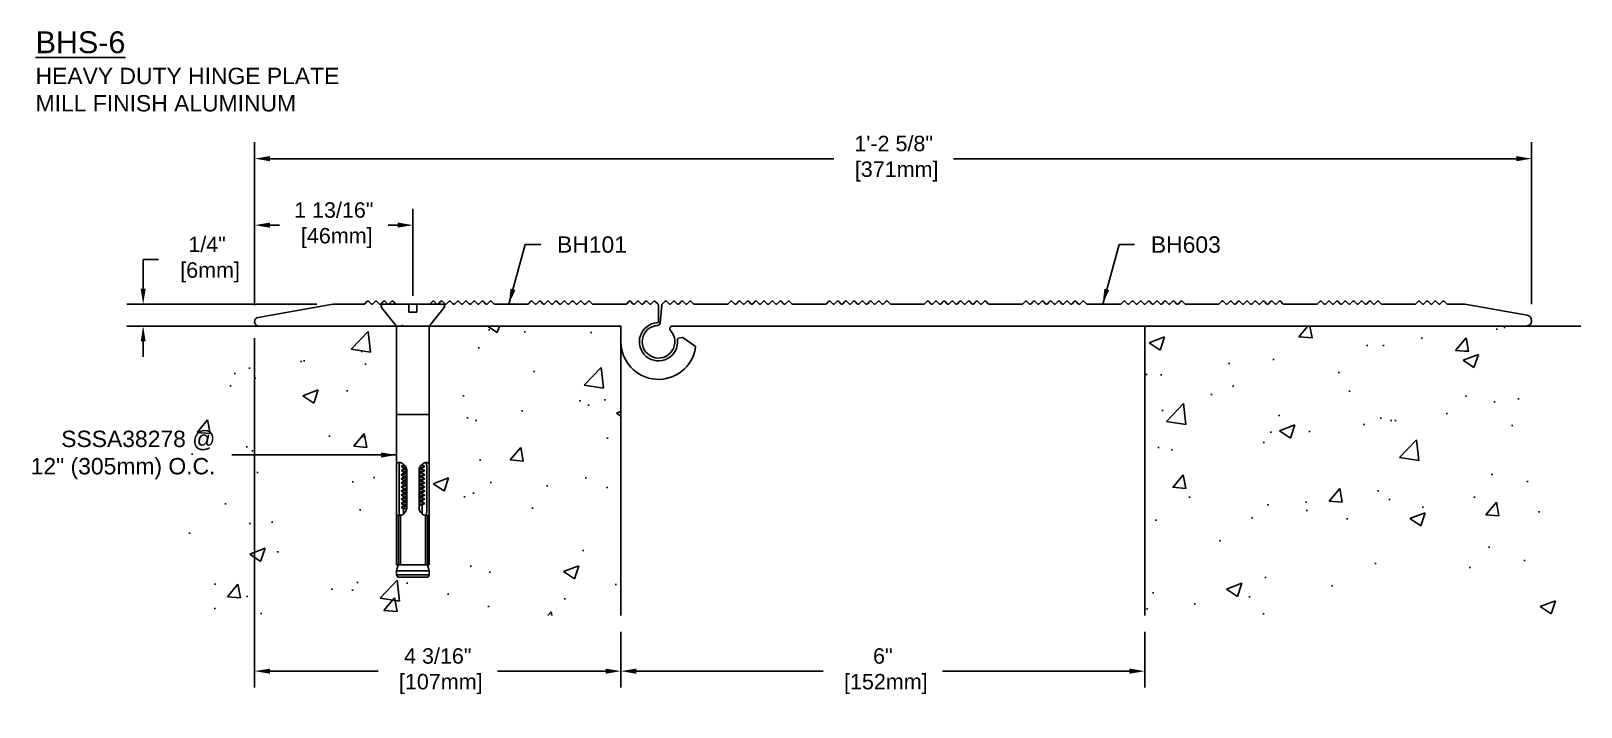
# Model space of a CAD drawing. Header units: inches. Extents: x 1.3 to 19.1, y -1.6 to 6.2.
import ezdxf

# ---------------------------------------------------------------- set-up
doc = ezdxf.new("R2010")
doc.units = ezdxf.units.IN
doc.header["$MEASUREMENT"] = 0
for name, color, linetype in [('Anchors', 4, 'Continuous'), ('Conditions', 1, 'Continuous'), ('Dimensions', 3, 'Continuous'), ('Metals', 7, 'Continuous'), ('Text', 2, 'Continuous')]:
    doc.layers.add(name, color=color, linetype=linetype)
doc.styles.add('ARIAL', font='arial.ttf')
doc.dimstyles.new('ARIAL', dxfattribs={"dimscale": 1.5, "dimtxt": 0.1175, "dimasz": 0.1175, "dimexe": 0.125, "dimexo": 0.125, "dimgap": 0.125, "dimtad": 0, "dimtih": 1, "dimtoh": 1, "dimdec": 4, "dimzin": 0, "dimdsep": 46, "dimlunit": 4, "dimtxsty": 'ARIAL', "dimcen": 0.09, "dimadec": 0, "dimazin": 0, "dimtfac": 1, "dimtdec": 4, "dimtofl": 0, "dimtmove": 0, "dimatfit": 3, "dimfxl": 0, "dimfrac": 2, "dimtolj": 1, "dimtzin": 0, "dimarcsym": 0})

# ---------------------------------------------------------------- blocks, each defined once
blk = doc.blocks.new('BH101')
at = {"linetype": 'Continuous', "flags": 128}
blk.add_lwpolyline([(0.43, 0.239, 0.297518), (0.421, 0.253), (0.394, 0.28, 0.414214), (0.373, 0.28), (0.347, 0.254, -0.414214), (0.326, 0.254), (0.3, 0.28, 0.414214), (0.279, 0.28), (0.253, 0.254, -0.414214), (0.232, 0.254), (0.206, 0.28, 0.414214), (0.185, 0.28), (0.159, 0.254, -0.414214), (0.138, 0.254), (0.112, 0.28, 0.414214), (0.091, 0.28), (0.066, 0.254, -0.198912), (0.055, 0.25), (-0.32, 0.25, -0.198912), (-0.331, 0.254), (-0.356, 0.28, 0.414214), (-0.377, 0.28), (-0.403, 0.254, -0.414214), (-0.424, 0.254), (-0.45, 0.28, 0.414214), (-0.471, 0.28), (-0.497, 0.254, -0.414214), (-0.518, 0.254), (-0.544, 0.28, 0.414214), (-0.565, 0.28), (-0.591, 0.254, -0.414214), (-0.612, 0.254), (-0.638, 0.28, 0.414214), (-0.659, 0.28), (-0.684, 0.254, -0.414214), (-0.706, 0.254), (-0.731, 0.28, 0.414214), (-0.752, 0.28), (-0.778, 0.254, -0.414214), (-0.799, 0.254), (-0.825, 0.28, 0.414214), (-0.846, 0.28), (-0.872, 0.254, -0.414214), (-0.893, 0.254), (-0.919, 0.28, 0.414214), (-0.94, 0.28), (-0.966, 0.254, -0.414214), (-0.987, 0.254), (-1.013, 0.28, 0.414214), (-1.034, 0.28), (-1.059, 0.254, -0.198912), (-1.07, 0.25), (-1.445, 0.25, -0.198912), (-1.456, 0.254), (-1.481, 0.28, 0.414214), (-1.502, 0.28), (-1.528, 0.254, -0.414214), (-1.549, 0.254), (-1.575, 0.28, 0.414214), (-1.596, 0.28), (-1.622, 0.254, -0.414214), (-1.643, 0.254), (-1.669, 0.28, 0.414214), (-1.69, 0.28), (-1.716, 0.254, -0.414214), (-1.737, 0.254), (-1.763, 0.28, 0.414214), (-1.784, 0.28), (-1.809, 0.254, -0.414214), (-1.831, 0.254), (-1.856, 0.28, 0.414214), (-1.877, 0.28), (-1.903, 0.254, -0.414214), (-1.924, 0.254), (-1.95, 0.28, 0.414214), (-1.971, 0.28), (-1.997, 0.254, -0.414214), (-2.018, 0.254), (-2.044, 0.28, 0.414214), (-2.065, 0.28), (-2.091, 0.254, -0.414214), (-2.112, 0.254), (-2.138, 0.28, 0.414214), (-2.159, 0.28), (-2.184, 0.254, -0.198912), (-2.195, 0.25), (-2.57, 0.25, -0.198912), (-2.581, 0.254), (-2.606, 0.28, 0.414214), (-2.627, 0.28), (-2.653, 0.254, -0.414214), (-2.674, 0.254), (-2.7, 0.28, 0.414214), (-2.721, 0.28), (-2.747, 0.254, -0.414214), (-2.768, 0.254), (-2.794, 0.28, 0.414214), (-2.815, 0.28), (-2.841, 0.254, -0.414214), (-2.862, 0.254), (-2.888, 0.28, 0.414214), (-2.909, 0.28), (-2.934, 0.254, -0.198912), (-2.945, 0.25), (-3.297, 0.25, 0.043661), (-3.3, 0.25), (-4.154, 0.099, 0.36397), (-4.195, 0.05, 0.414214), (-4.145, 0), (-2.51, 0), (-2.5, 0.01), (-2.49, 0), (-0.015, 0, -0.414214), (0, -0.015), (0, -0.18, 0.92682), (0.855, -0.245, 0.28533), (0.849, -0.23), (0.712, -0.135, 0.198912), (0.701, -0.132), (0.66, -0.139, 0.395528), (0.647, -0.156, -2.495172), (0.416, 0.038, 0.395528), (0.43, 0.053)], format="xyb", close=True, dxfattribs=at)
blk = doc.blocks.new('SSSA38278')
for p, q in [((-0.341, 0), (-0.045, 0)), ((-0.045, 0), (-0.045, -0.09)), ((0.045, 0), (0.341, 0)), ((0.045, 0), (0.045, -0.09)), ((-0.191, -0.246), (-0.36, -0.039)), ((-0.045, -0.09), (0.045, -0.09)), ((0.191, -0.246), (0.36, -0.039)), ((-0.187, -0.256), (-0.187, -2.982)), ((0.188, -0.256), (0.188, -2.982)), ((-0.187, -1.262), (0.188, -1.262)), ((-0.157, -1.843), (-0.157, -2.387)), ((-0.135, -1.857), (-0.108, -1.84)), ((-0.135, -1.857), (-0.089, -1.849)), ((-0.135, -1.857), (-0.108, -1.873)), ((-0.135, -1.904), (-0.108, -1.887)), ((-0.135, -1.904), (-0.071, -1.893)), ((-0.135, -1.904), (-0.108, -1.92)), ((-0.135, -1.951), (-0.108, -1.934)), ((-0.135, -1.951), (-0.07, -1.94)), ((-0.135, -1.951), (-0.108, -1.967)), ((-0.108, -1.83), (-0.108, -1.84)), ((-0.108, -1.84), (-0.098, -1.838)), ((-0.078, -1.867), (-0.108, -1.873)), ((-0.108, -1.873), (-0.108, -1.887)), ((-0.108, -1.887), (-0.073, -1.88)), ((-0.07, -1.912), (-0.108, -1.92)), ((-0.108, -1.92), (-0.108, -1.934)), ((-0.108, -1.934), (-0.07, -1.926)), ((-0.07, -1.896), (-0.07, -2.334)), ((0.071, -1.895), (0.108, -1.887)), ((0.071, -1.896), (0.071, -2.334)), ((0.071, -1.915), (0.135, -1.904)), ((0.071, -1.915), (0.135, -1.904)), ((0.108, -1.92), (0.071, -1.928)), ((0.071, -1.942), (0.108, -1.934)), ((0.071, -1.962), (0.135, -1.951)), ((0.108, -1.873), (0.072, -1.881)), ((0.078, -1.867), (0.135, -1.857)), ((0.093, -1.844), (0.108, -1.84)), ((0.108, -1.83), (0.108, -1.84)), ((0.135, -1.857), (0.108, -1.84)), ((0.135, -1.857), (0.108, -1.873)), ((0.108, -1.873), (0.108, -1.887)), ((0.135, -1.904), (0.108, -1.887)), ((0.135, -1.904), (0.108, -1.92)), ((0.108, -1.92), (0.108, -1.934)), ((0.135, -1.951), (0.108, -1.934)), ((0.135, -1.951), (0.108, -1.967)), ((0.158, -1.843), (0.158, -2.387)), ((-0.135, -1.998), (-0.108, -1.981)), ((-0.135, -1.998), (-0.07, -1.986)), ((-0.135, -1.998), (-0.108, -2.014)), ((-0.135, -2.044), (-0.108, -2.028)), ((-0.135, -2.044), (-0.07, -2.033)), ((-0.135, -2.044), (-0.108, -2.061)), ((-0.135, -2.091), (-0.108, -2.075)), ((-0.135, -2.091), (-0.07, -2.08)), ((-0.135, -2.091), (-0.108, -2.108)), ((-0.135, -2.138), (-0.108, -2.122)), ((-0.135, -2.138), (-0.07, -2.127)), ((-0.07, -1.959), (-0.108, -1.967)), ((-0.108, -1.967), (-0.108, -1.981)), ((-0.108, -1.981), (-0.07, -1.973)), ((-0.07, -2.006), (-0.108, -2.014)), ((-0.108, -2.014), (-0.108, -2.028)), ((-0.108, -2.028), (-0.07, -2.02)), ((-0.07, -2.053), (-0.108, -2.061)), ((-0.108, -2.061), (-0.108, -2.075)), ((-0.108, -2.075), (-0.07, -2.067)), ((-0.07, -2.1), (-0.108, -2.108)), ((-0.108, -2.108), (-0.108, -2.122)), ((-0.108, -2.122), (-0.07, -2.114)), ((0.108, -1.967), (0.071, -1.975)), ((0.071, -1.989), (0.108, -1.981)), ((0.071, -2.009), (0.135, -1.998)), ((0.108, -2.014), (0.071, -2.022)), ((0.071, -2.036), (0.108, -2.028)), ((0.071, -2.056), (0.135, -2.044)), ((0.108, -2.061), (0.071, -2.069)), ((0.071, -2.083), (0.108, -2.075)), ((0.071, -2.103), (0.135, -2.091)), ((0.108, -2.108), (0.071, -2.116)), ((0.071, -2.13), (0.108, -2.122)), ((0.108, -1.967), (0.108, -1.981)), ((0.135, -1.998), (0.108, -1.981)), ((0.135, -1.998), (0.108, -2.014)), ((0.108, -2.014), (0.108, -2.028)), ((0.135, -2.044), (0.108, -2.028)), ((0.135, -2.044), (0.108, -2.061)), ((0.108, -2.061), (0.108, -2.075)), ((0.135, -2.091), (0.108, -2.075)), ((0.135, -2.091), (0.108, -2.108)), ((0.108, -2.108), (0.108, -2.122)), ((0.135, -2.138), (0.108, -2.122)), ((-0.135, -2.138), (-0.108, -2.155)), ((-0.135, -2.185), (-0.108, -2.169)), ((-0.135, -2.185), (-0.07, -2.174)), ((-0.135, -2.185), (-0.108, -2.202)), ((-0.135, -2.232), (-0.108, -2.215)), ((-0.135, -2.232), (-0.07, -2.221)), ((-0.135, -2.232), (-0.108, -2.248)), ((-0.135, -2.279), (-0.108, -2.262)), ((-0.135, -2.279), (-0.07, -2.268)), ((-0.135, -2.279), (-0.108, -2.295)), ((-0.07, -2.147), (-0.108, -2.155)), ((-0.108, -2.155), (-0.108, -2.169)), ((-0.108, -2.169), (-0.07, -2.16)), ((-0.07, -2.193), (-0.108, -2.202)), ((-0.108, -2.202), (-0.108, -2.215)), ((-0.108, -2.215), (-0.07, -2.207)), ((-0.07, -2.24), (-0.108, -2.248)), ((-0.108, -2.248), (-0.108, -2.262)), ((-0.108, -2.262), (-0.07, -2.254)), ((-0.07, -2.287), (-0.108, -2.295)), ((-0.108, -2.295), (-0.108, -2.309)), ((-0.108, -2.309), (-0.07, -2.301)), ((0.071, -2.149), (0.135, -2.138)), ((0.108, -2.155), (0.071, -2.163)), ((0.071, -2.177), (0.108, -2.169)), ((0.071, -2.196), (0.135, -2.185)), ((0.108, -2.202), (0.071, -2.21)), ((0.071, -2.224), (0.108, -2.215)), ((0.071, -2.243), (0.135, -2.232)), ((0.108, -2.248), (0.071, -2.257)), ((0.071, -2.27), (0.108, -2.262)), ((0.071, -2.29), (0.135, -2.279)), ((0.108, -2.295), (0.071, -2.303)), ((0.135, -2.138), (0.108, -2.155)), ((0.108, -2.155), (0.108, -2.169)), ((0.135, -2.185), (0.108, -2.169)), ((0.135, -2.185), (0.108, -2.202)), ((0.108, -2.202), (0.108, -2.215)), ((0.135, -2.232), (0.108, -2.215)), ((0.135, -2.232), (0.108, -2.248)), ((0.108, -2.248), (0.108, -2.262)), ((0.135, -2.279), (0.108, -2.262)), ((0.135, -2.279), (0.108, -2.295)), ((0.108, -2.295), (0.108, -2.401)), ((-0.166, -2.42), (-0.166, -2.982)), ((-0.143, -2.42), (-0.143, -2.982)), ((-0.135, -2.326), (-0.108, -2.309)), ((-0.135, -2.326), (-0.07, -2.315)), ((-0.135, -2.326), (-0.108, -2.342)), ((-0.07, -2.334), (-0.108, -2.342)), ((-0.108, -2.342), (-0.108, -2.401)), ((0.143, -2.42), (0.143, -2.982)), ((0.166, -2.42), (0.166, -2.982)), ((-0.187, -3.053), (-0.168, -2.982)), ((-0.187, -2.982), (0.188, -2.982)), ((0.168, -2.982), (0.188, -3.053)), ((-0.187, -3.053), (0.188, -3.053)), ((-0.187, -3.053), (-0.187, -3.099)), ((-0.187, -3.099), (0.188, -3.099)), ((-0.187, -3.099), (-0.174, -3.123)), ((-0.174, -3.123), (0.174, -3.123)), ((0.188, -3.099), (0.174, -3.123)), ((0.188, -3.053), (0.188, -3.099))]:
    blk.add_line(p, q)
for centre, radius, start, end in [((-0.341, -0.024), 0.0239, 90, 219.032), ((0.341, -0.024), 0.0239, 320.968, 90), ((-0.202, -0.256), 0.015, 0, 39.1666), ((0.203, -0.256), 0.015, 140.8334, 180), ((-0.159, -1.839), 0.0276, 135, 168.9394), ((-0.135, -1.843), 0.0524, 168.9394, 180), ((-0.159, -1.839), 0.0276, 101.0606, 135), ((-0.155, -1.863), 0.0524, 76.6123, 101.0606), ((-0.129, -1.839), 0.0276, 135, 168.9394), ((-0.105, -1.843), 0.0524, 168.9394, 180), ((-0.129, -1.839), 0.0276, 110.9085, 135), ((-0.161, -1.888), 0.0783, 59.3028, 76.6123), ((-0.179, -1.919), 0.114, 45, 59.3028), ((-0.179, -1.919), 0.114, 30.6972, 45), ((-0.148, -1.901), 0.0783, 13.3877, 30.6972), ((-0.123, -1.895), 0.0524, 358.2993, 13.3877), ((0.123, -1.895), 0.0524, 166.6123, 181.7007), ((0.148, -1.901), 0.0783, 149.3028, 166.6123), ((0.179, -1.919), 0.114, 135, 149.3028), ((0.179, -1.919), 0.114, 120.6972, 135), ((0.161, -1.888), 0.0783, 103.3877, 120.6972), ((0.129, -1.839), 0.0276, 45, 69.0915), ((0.155, -1.863), 0.0524, 78.9394, 103.3877), ((0.129, -1.839), 0.0276, 11.0606, 45), ((0.105, -1.843), 0.0524, 360, 11.0606), ((0.159, -1.839), 0.0276, 45, 78.9394), ((0.159, -1.839), 0.0276, 11.0606, 45), ((0.135, -1.843), 0.0524, 0, 11.0606), ((-0.135, -2.387), 0.0524, 180, 191.0606), ((-0.159, -2.392), 0.0276, 191.0606, 225), ((-0.159, -2.392), 0.0276, 225, 258.9394), ((-0.155, -2.367), 0.0524, 258.9394, 283.3877), ((-0.105, -2.387), 0.0524, 180, 191.0606), ((-0.129, -2.392), 0.0276, 191.0606, 225), ((-0.129, -2.392), 0.0276, 225, 249.0915), ((-0.161, -2.342), 0.0783, 283.3877, 300.6972), ((-0.179, -2.311), 0.114, 300.6972, 315), ((-0.179, -2.311), 0.114, 315, 329.3028), ((-0.148, -2.329), 0.0783, 329.3028, 346.6123), ((-0.123, -2.335), 0.0524, 346.6123, 1.7007), ((0.123, -2.335), 0.0524, 178.2993, 193.3877), ((0.148, -2.329), 0.0783, 193.3877, 210.6972), ((0.179, -2.311), 0.114, 210.6972, 225), ((0.179, -2.311), 0.114, 225, 239.3028), ((0.161, -2.342), 0.0783, 239.3028, 256.6123), ((0.129, -2.392), 0.0276, 290.9085, 315), ((0.155, -2.367), 0.0524, 256.6123, 281.0606), ((0.129, -2.392), 0.0276, 315, 348.9394), ((0.105, -2.387), 0.0524, 348.9394, 0), ((0.159, -2.392), 0.0276, 281.0606, 315), ((0.159, -2.392), 0.0276, 315, 348.9394), ((0.135, -2.387), 0.0524, 348.9394, 360)]:
    blk.add_arc(centre, radius, start, end)
blk = doc.blocks.new('*D2')
at = {"layer": 'Defpoints', "color": 0}
for p in [(3.899, 2.836), (8.094, -0.526), (8.094, -1.163)]:
    blk.add_point(p, dxfattribs=at)
at = {"layer": 'Dimensions', "color": 0, "lineweight": -2}
for p, q in [((3.899, 2.649), (3.899, -1.351)), ((8.094, -0.714), (8.094, -1.351)), ((4.076, -1.163), (5.313, -1.163)), ((7.918, -1.163), (6.681, -1.163))]:
    blk.add_line(p, q, dxfattribs=at)
at = {"layer": 'Dimensions', "color": 0}
for points in [[(4.076, -1.134), (4.076, -1.193), (3.899, -1.163)], [(7.918, -1.134), (7.918, -1.193), (8.094, -1.163)]]:
    blk.add_solid(points, dxfattribs=at)
at = {"layer": 'Dimensions', "color": 0, "insert": (5.997, -1.163), "char_height": 0.17625, "attachment_point": 5, "style": 'ARIAL'}
blk.add_mtext('\\A1;4 3/16"\\P [107mm]', dxfattribs=at)
blk = doc.blocks.new('*D3')
at = {"layer": 'Defpoints', "color": 0}
for p in [(18.524, 4.702), (18.524, 2.849), (3.899, 2.836)]:
    blk.add_point(p, dxfattribs=at)
at = {"layer": 'Dimensions', "color": 0, "lineweight": -2}
for p, q in [((3.899, 3.024), (3.899, 4.89)), ((18.524, 3.036), (18.524, 4.89)), ((4.076, 4.702), (10.533, 4.702)), ((18.348, 4.702), (11.902, 4.702))]:
    blk.add_line(p, q, dxfattribs=at)
at = {"layer": 'Dimensions', "color": 0}
for points in [[(4.076, 4.732), (4.076, 4.673), (3.899, 4.702)], [(18.348, 4.732), (18.348, 4.673), (18.524, 4.702)]]:
    blk.add_solid(points, dxfattribs=at)
at = {"layer": 'Dimensions', "color": 0, "insert": (11.218, 4.702), "char_height": 0.17625, "attachment_point": 5, "style": 'ARIAL'}
blk.add_mtext('\\A1;1\'-2 5/8"\\P [371mm]', dxfattribs=at)
blk = doc.blocks.new('*D4')
at = {"layer": 'Defpoints', "color": 0}
for p in [(8.094, -0.526), (14.094, -0.526), (14.094, -1.163)]:
    blk.add_point(p, dxfattribs=at)
at = {"layer": 'Dimensions', "color": 0, "lineweight": -2}
for p, q in [((8.094, -0.714), (8.094, -1.351)), ((14.094, -0.714), (14.094, -1.351)), ((8.271, -1.163), (10.41, -1.163)), ((13.918, -1.163), (11.779, -1.163))]:
    blk.add_line(p, q, dxfattribs=at)
at = {"layer": 'Dimensions', "color": 0}
for points in [[(8.271, -1.134), (8.271, -1.193), (8.094, -1.163)], [(13.918, -1.134), (13.918, -1.193), (14.094, -1.163)]]:
    blk.add_solid(points, dxfattribs=at)
at = {"layer": 'Dimensions', "color": 0, "insert": (11.094, -1.163), "char_height": 0.1762, "attachment_point": 5, "style": 'ARIAL'}
blk.add_mtext('\\A1;6"\\P [152mm]', dxfattribs=at)
blk = doc.blocks.new('BH603')
at = {"linetype": 'Continuous', "flags": 128}
blk.add_lwpolyline([(0.137, 0.128, -0.655592), (0.16, 0.18), (9.938, 0.18, 0.414214), (10, 0.242, 0.36397), (9.948, 0.304), (9.234, 0.43), (9.038, 0.43, -0.198912), (9.027, 0.434), (9.001, 0.46, 0.414214), (8.98, 0.46), (8.954, 0.434, -0.414214), (8.933, 0.434), (8.908, 0.46, 0.414214), (8.886, 0.46), (8.861, 0.434, -0.414214), (8.84, 0.434), (8.814, 0.46, 0.414214), (8.793, 0.46), (8.767, 0.434, -0.414214), (8.746, 0.434), (8.72, 0.46, 0.414214), (8.699, 0.46), (8.673, 0.434, -0.198912), (8.663, 0.43), (8.288, 0.43, -0.198912), (8.277, 0.434), (8.251, 0.46, 0.414214), (8.23, 0.46), (8.204, 0.434, -0.414214), (8.183, 0.434), (8.158, 0.46, 0.414214), (8.136, 0.46), (8.111, 0.434, -0.414214), (8.09, 0.434), (8.064, 0.46, 0.414214), (8.043, 0.46), (8.017, 0.434, -0.414214), (7.996, 0.434), (7.97, 0.46, 0.414214), (7.949, 0.46), (7.923, 0.434, -0.414214), (7.902, 0.434), (7.876, 0.46, 0.414214), (7.855, 0.46), (7.829, 0.434, -0.414214), (7.808, 0.434), (7.783, 0.46, 0.414214), (7.761, 0.46), (7.736, 0.434, -0.414214), (7.715, 0.434), (7.689, 0.46, 0.414214), (7.668, 0.46), (7.642, 0.434, -0.414214), (7.621, 0.434), (7.595, 0.46, 0.414214), (7.574, 0.46), (7.548, 0.434, -0.198912), (7.538, 0.43), (7.163, 0.43, -0.198912), (7.152, 0.434), (7.126, 0.46, 0.414214), (7.105, 0.46), (7.079, 0.434, -0.414214), (7.058, 0.434), (7.033, 0.46, 0.414214), (7.011, 0.46), (6.986, 0.434, -0.414214), (6.965, 0.434), (6.939, 0.46, 0.414214), (6.918, 0.46), (6.892, 0.434, -0.414214), (6.871, 0.434), (6.845, 0.46, 0.414214), (6.824, 0.46), (6.798, 0.434, -0.414214), (6.777, 0.434), (6.751, 0.46, 0.414214), (6.73, 0.46), (6.704, 0.434, -0.414214), (6.683, 0.434), (6.658, 0.46, 0.414214), (6.636, 0.46), (6.611, 0.434, -0.414214), (6.59, 0.434), (6.564, 0.46, 0.414214), (6.543, 0.46), (6.517, 0.434, -0.414214), (6.496, 0.434), (6.47, 0.46, 0.414214), (6.449, 0.46), (6.423, 0.434, -0.198912), (6.413, 0.43), (6.038, 0.43, -0.198912), (6.027, 0.434), (6.001, 0.46, 0.414214), (5.98, 0.46), (5.954, 0.434, -0.414214), (5.933, 0.434), (5.908, 0.46, 0.414214), (5.886, 0.46), (5.861, 0.434, -0.414214), (5.84, 0.434), (5.814, 0.46, 0.414214), (5.793, 0.46), (5.767, 0.434, -0.414214), (5.746, 0.434), (5.72, 0.46, 0.414214), (5.699, 0.46), (5.673, 0.434, -0.414214), (5.652, 0.434), (5.626, 0.46, 0.414214), (5.605, 0.46), (5.579, 0.434, -0.414214), (5.558, 0.434), (5.533, 0.46, 0.414214), (5.511, 0.46), (5.486, 0.434, -0.414214), (5.465, 0.434), (5.439, 0.46, 0.414214), (5.418, 0.46), (5.392, 0.434, -0.414214), (5.371, 0.434), (5.345, 0.46, 0.414214), (5.324, 0.46), (5.298, 0.434, -0.198912), (5.288, 0.43), (4.913, 0.43, -0.198912), (4.902, 0.434), (4.876, 0.46, 0.414214), (4.855, 0.46), (4.829, 0.434, -0.414214), (4.808, 0.434), (4.783, 0.46, 0.414214), (4.761, 0.46), (4.736, 0.434, -0.414214), (4.715, 0.434), (4.689, 0.46, 0.414214), (4.668, 0.46), (4.642, 0.434, -0.414214), (4.621, 0.434), (4.595, 0.46, 0.414214), (4.574, 0.46), (4.548, 0.434, -0.414214), (4.527, 0.434), (4.501, 0.46, 0.414214), (4.48, 0.46), (4.454, 0.434, -0.414214), (4.433, 0.434), (4.408, 0.46, 0.414214), (4.386, 0.46), (4.361, 0.434, -0.414214), (4.34, 0.434), (4.314, 0.46, 0.414214), (4.293, 0.46), (4.267, 0.434, -0.414214), (4.246, 0.434), (4.22, 0.46, 0.414214), (4.199, 0.46), (4.173, 0.434, -0.198912), (4.163, 0.43), (3.788, 0.43, -0.198912), (3.777, 0.434), (3.751, 0.46, 0.414214), (3.73, 0.46), (3.704, 0.434, -0.414214), (3.683, 0.434), (3.658, 0.46, 0.414214), (3.636, 0.46), (3.611, 0.434, -0.414214), (3.59, 0.434), (3.564, 0.46, 0.414214), (3.543, 0.46), (3.517, 0.434, -0.414214), (3.496, 0.434), (3.47, 0.46, 0.414214), (3.449, 0.46), (3.423, 0.434, -0.414214), (3.402, 0.434), (3.376, 0.46, 0.414214), (3.355, 0.46), (3.329, 0.434, -0.414214), (3.308, 0.434), (3.283, 0.46, 0.414214), (3.261, 0.46), (3.236, 0.434, -0.414214), (3.215, 0.434), (3.189, 0.46, 0.414214), (3.168, 0.46), (3.142, 0.434, -0.414214), (3.121, 0.434), (3.095, 0.46, 0.414214), (3.074, 0.46), (3.048, 0.434, -0.198912), (3.038, 0.43), (2.663, 0.43, -0.198912), (2.652, 0.434), (2.626, 0.46, 0.414214), (2.605, 0.46), (2.579, 0.434, -0.414214), (2.558, 0.434), (2.533, 0.46, 0.414214), (2.511, 0.46), (2.486, 0.434, -0.414214), (2.465, 0.434), (2.439, 0.46, 0.414214), (2.418, 0.46), (2.392, 0.434, -0.414214), (2.371, 0.434), (2.345, 0.46, 0.414214), (2.324, 0.46), (2.298, 0.434, -0.414214), (2.277, 0.434), (2.251, 0.46, 0.414214), (2.23, 0.46), (2.204, 0.434, -0.414214), (2.183, 0.434), (2.158, 0.46, 0.414214), (2.136, 0.46), (2.111, 0.434, -0.414214), (2.09, 0.434), (2.064, 0.46, 0.414214), (2.043, 0.46), (2.017, 0.434, -0.414214), (1.996, 0.434), (1.97, 0.46, 0.414214), (1.949, 0.46), (1.923, 0.434, -0.198912), (1.913, 0.43), (1.538, 0.43, -0.198912), (1.527, 0.434), (1.501, 0.46, 0.414214), (1.48, 0.46), (1.454, 0.434, -0.414214), (1.433, 0.434), (1.408, 0.46, 0.414214), (1.386, 0.46), (1.361, 0.434, -0.414214), (1.34, 0.434), (1.314, 0.46, 0.414214), (1.293, 0.46), (1.267, 0.434, -0.414214), (1.246, 0.434), (1.22, 0.46, 0.414214), (1.199, 0.46), (1.173, 0.434, -0.414214), (1.152, 0.434), (1.126, 0.46, 0.414214), (1.105, 0.46), (1.079, 0.434, -0.414214), (1.058, 0.434), (1.033, 0.46, 0.414214), (1.011, 0.46), (0.986, 0.434, -0.414214), (0.965, 0.434), (0.939, 0.46, 0.414214), (0.918, 0.46), (0.892, 0.434, -0.414214), (0.871, 0.434), (0.845, 0.46, 0.414214), (0.824, 0.46), (0.798, 0.434, -0.198912), (0.788, 0.43), (0.413, 0.43, -0.198912), (0.402, 0.434), (0.376, 0.46, 0.414214), (0.355, 0.46), (0.329, 0.434, -0.414214), (0.308, 0.434), (0.283, 0.46, 0.414214), (0.261, 0.46), (0.236, 0.434, -0.414214), (0.215, 0.434), (0.189, 0.46, 0.414214), (0.168, 0.46), (0.142, 0.434, -0.414214), (0.121, 0.434), (0.095, 0.46, 0.414214), (0.074, 0.46), (0.046, 0.433, 0.287856), (0.037, 0.42), (0.019, 0.215, -0.373107), (-0.01, 0.187, 4.49563)], format="xyb", close=True, dxfattribs=at)
blk = doc.blocks.new('*D8')
at = {"layer": 'Defpoints', "color": 0}
for p in [(3.899, 3.941), (5.712, 2.946), (3.899, 2.836)]:
    blk.add_point(p, dxfattribs=at)
at = {"layer": 'Dimensions', "color": 0, "lineweight": -2}
for p, q in [((3.899, 3.024), (3.899, 4.129)), ((5.712, 3.134), (5.712, 4.129)), ((4.076, 3.941), (4.183, 3.941)), ((5.536, 3.941), (5.428, 3.941))]:
    blk.add_line(p, q, dxfattribs=at)
at = {"layer": 'Dimensions', "color": 0}
for points in [[(4.076, 3.971), (4.076, 3.912), (3.899, 3.941)], [(5.536, 3.971), (5.536, 3.912), (5.712, 3.941)]]:
    blk.add_solid(points, dxfattribs=at)
at = {"layer": 'Dimensions', "color": 0, "insert": (4.806, 3.941), "char_height": 0.17625, "attachment_point": 5, "style": 'ARIAL'}
blk.add_mtext('\\A1;1 13/16"\\P [46mm]', dxfattribs=at)
blk = doc.blocks.new('*D9')
at = {"layer": 'Defpoints', "color": 0}
for p in [(4.797, 3.036), (2.623, 2.786), (3.949, 2.786)]:
    blk.add_point(p, dxfattribs=at)
at = {"layer": 'Dimensions', "color": 0, "lineweight": -2}
for p, q in [((2.623, 3.213), (2.623, 3.548)), ((2.623, 3.548), (2.799, 3.548)), ((4.61, 3.036), (2.436, 3.036)), ((3.762, 2.786), (2.436, 2.786)), ((2.623, 2.61), (2.623, 2.434))]:
    blk.add_line(p, q, dxfattribs=at)
at = {"layer": 'Dimensions', "color": 0}
for points in [[(2.594, 3.213), (2.652, 3.213), (2.623, 3.036)], [(2.594, 2.61), (2.652, 2.61), (2.623, 2.786)]]:
    blk.add_solid(points, dxfattribs=at)
at = {"layer": 'Dimensions', "color": 0, "insert": (3.355, 3.548), "char_height": 0.1762, "attachment_point": 5, "style": 'ARIAL'}
blk.add_mtext('\\A1;1/4"\\P [6mm]', dxfattribs=at)

msp = doc.modelspace()

# ---------------------------------------------------------------- hatches: boundary and pattern name
at = {"layer": 'Conditions'}
h = msp.add_hatch(dxfattribs=at)
h.set_pattern_fill('AR-CONC', color=256, scale=0.25, style=0)
h.paths.add_polyline_path([(8.09438, 2.77132, 0.41421356), (8.07938, 2.78632), (5.78298, 2.78632, 0.09676873), (5.78188, 2.78068), (5.78188, 0.05431), (5.76257, 0.05431), (5.78188, -0.01657), (5.78188, -0.06307), (5.76845, -0.08632), (5.4203, -0.08632), (5.40688, -0.06307), (5.40688, -0.01657), (5.42619, 0.05431), (5.40688, 0.05431), (5.40688, 2.78068, 0.09676873), (5.40577, 2.78632), (3.09935, 2.78632), (3.09935, -0.52623), (8.09438, -0.52623)])
h.paths.add_polyline_path([(1.33847, 1.63843), (3.49715, 1.63843), (3.49715, 0.98278), (1.33847, 0.98278)], flags=9)
h = msp.add_hatch(dxfattribs=at)
h.set_pattern_fill('AR-CONC', color=256, scale=0.25, style=0)
h.set_pattern_definition([(50, (4, 0), (1.79315, -0.15688), [0.1875, -2.0625]), (355, (4, 0), (-0.34688, 1.88048), [0.15, -1.65]), (100.451, (4.1494, -0.013), (1.44627, 1.7236), [0.15935, -1.75286]), (46.184, (4, 0.5), (2.6681, -0.4138), [0.28125, -3.09375]), (96.636, (4.2223, 0.4655), (2.33666, 2.4353), [0.23903, -2.6293]), (351.184, (4, 0.5), (2.33665, 2.4353), [0.225, -2.475]), (21, (4.25, 0.375), (1.49227, -1.00655), [0.1875, -2.0625]), (326, (4.25, 0.375), (0.60829, 1.81288), [0.15, -1.65]), (71.451, (4.3744, 0.2911), (2.10056, 0.80633), [0.15935, -1.75286]), (37.5, (4, 0), (0.0304, 0.832235), [0, -1.63, 0, -1.675, 0, -1.65625]), (7.5, (4, 0), (0.657674, 0.98603), [0, -0.955, 0, -1.5925, 0, -0.63125]), (327.5, (3.4425, 0), (1.334556, -0.056387), [0, -0.625, 0, -1.95, 0, -2.5875]), (317.5, (3.1925, 0), (1.457965, 0.25026), [0, -0.8125, 0, -1.295, 0, -1.8375])])
h.paths.add_polyline_path([(19.0894, 2.78632), (14.09438, 2.78632), (14.09438, -0.52623), (19.0894, -0.52623)])

# ---------------------------------------------------------------- linework, layer by layer
for points in [[(3.09935, 2.78632), (8.09438, 2.78632), (8.09438, -0.52623)], [(19.0894, 2.78632), (14.09438, 2.78632), (14.09438, -0.52623)]]:
    msp.add_lwpolyline(points, dxfattribs=at)

# ---------------------------------------------------------------- block references
at = {"layer": 'Anchors'}
msp.add_blockref('SSSA38278', (5.71188, 3.03632), dxfattribs=at)
at = {"layer": 'Metals'}
for name, p in [('BH101', (8.09438, 2.78632)), ('BH603', (8.52438, 2.60632))]:
    msp.add_blockref(name, p, dxfattribs=at)

# ---------------------------------------------------------------- texts
at = {"layer": 'Text', "insert": (1.39111, 6.15927), "char_height": 0.25, "width": 5.2197658, "attachment_point": 1, "style": 'ARIAL'}
msp.add_mtext('{\\LBHS-6\\P\\H0.75x;\\lHEAVY DUTY HINGE PLATE\\PMILL FINISH ALUMINUM}', dxfattribs=at)
at = {"layer": 'Text', "char_height": 0.1875, "style": 'ARIAL'}
for s, insert, attachment_point in [('BH101', (7.36283, 3.7179), 4), ('BH603', (14.16366, 3.7179), 4), ('SSSA38278 @\\P12" (305mm) O.C.', (3.45028, 1.3106), 6)]:
    msp.add_mtext(s, dxfattribs=dict(at, insert=insert, attachment_point=attachment_point))

# ---------------------------------------------------------------- dimensions: what is measured, and where the dimension line sits
at = {"layer": 'Dimensions'}
for base, p1, p2, picture, middle in [((18.52438, 4.70223), (3.89938, 2.83632), (18.52438, 2.84882), '*D3', (11.21773, 4.70223)), ((3.89938, 3.94147), (5.71188, 2.94632), (3.89938, 2.83632), '*D8', (4.80563, 3.94147)), ((8.09438, -1.16334), (3.89938, 2.83632), (8.09438, -0.52623), '*D2', (5.99688, -1.16334)), ((14.09438, -1.16334), (8.09438, -0.52623), (14.09438, -0.52623), '*D4', (11.09438, -1.16334))]:
    dim = msp.add_linear_dim(base=base, p1=p1, p2=p2, dimstyle='ARIAL', override={"dimpost": '\\X'}, dxfattribs=at)
    dim.commit()
    dim.dimension.update_dxf_attribs({"geometry": picture, "text_midpoint": middle, "dimtype": 160})
dim = msp.add_linear_dim(base=(2.62301, 2.78632), p1=(4.79701, 3.03632), p2=(3.94938, 2.78632), angle=90, dimstyle='ARIAL', override={"dimpost": '\\X'}, dxfattribs=at)
dim.commit()
dim.dimension.update_dxf_attribs({"geometry": '*D9', "text_midpoint": (3.35495, 3.54831), "dimtype": 160})

# ---------------------------------------------------------------- leaders
at = {"layer": 'Text'}
for points in [[(6.81062, 3.03632), (6.99908, 3.7179), (7.17533, 3.7179)], [(13.61146, 3.03632), (13.79991, 3.7179), (13.97616, 3.7179)], [(5.52438, 1.3106), (3.63778, 1.3106)]]:
    msp.add_leader(points, dimstyle='ARIAL', override={"dimgap": 0.125, "dimtad": 0}, dxfattribs=at)

doc.saveas('drawing.dxf')
